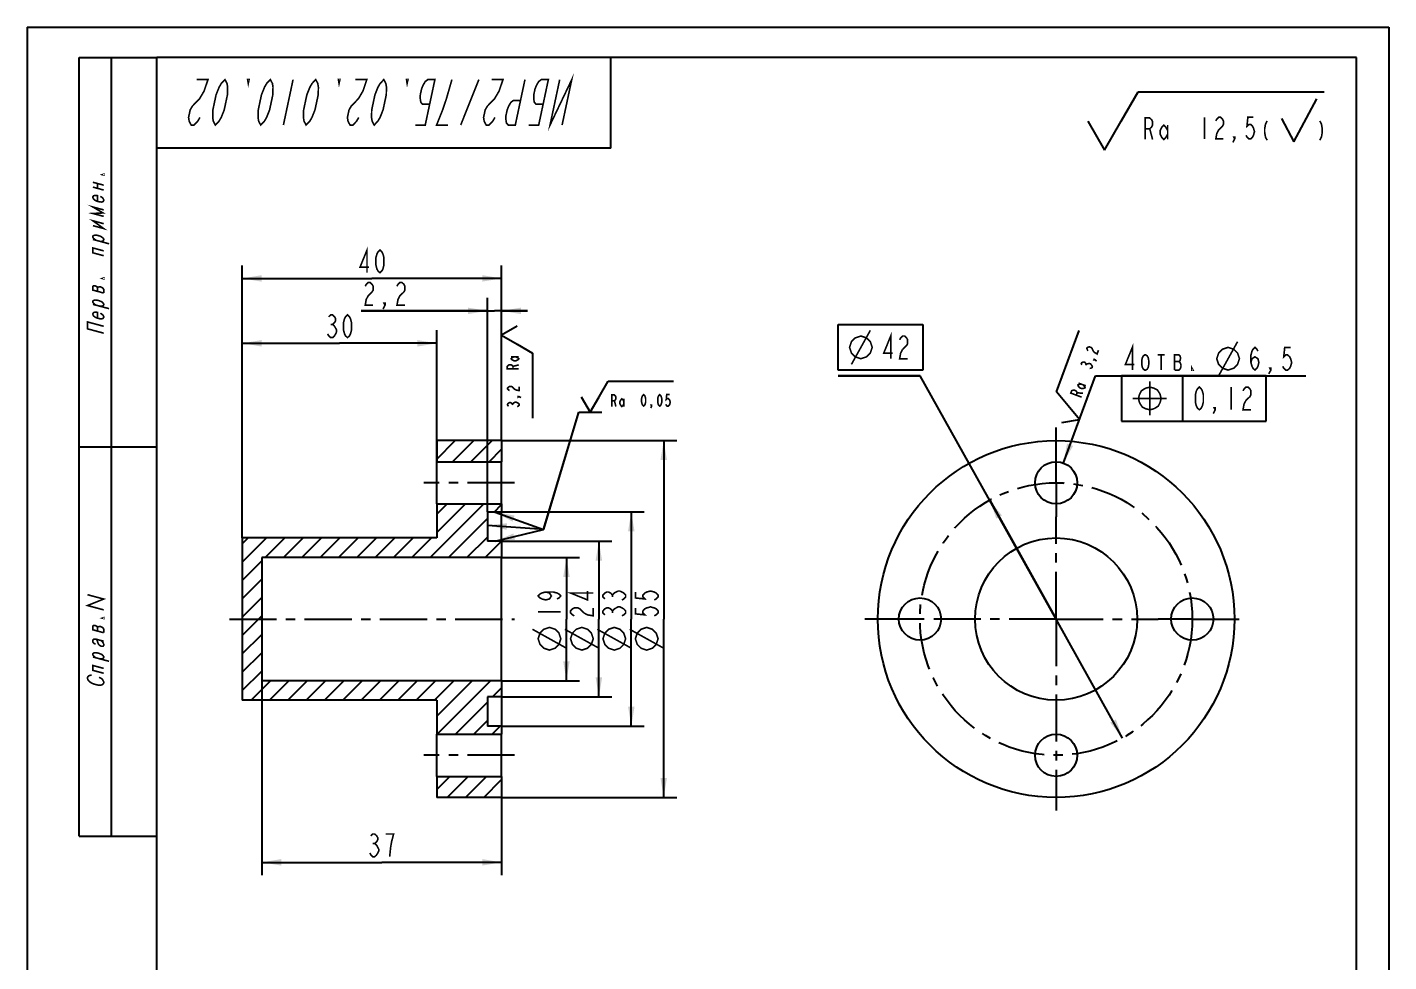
# Model space of a CAD drawing. Header units: millimetres. Extents: x 0 to 210, y 0 to 297.
# Drawn here: x 0 to 210, y 153 to 297 of the extents above; entities that cross this region are included whole.
import ezdxf

# ---------------------------------------------------------------- set-up
doc = ezdxf.new("R2010")
doc.units = ezdxf.units.MM
doc.header["$LTSCALE"] = 19.36
doc.linetypes.add('CENTER', pattern=[0.6, 0.375, -0.075, 0.075, -0.075])
doc.layers.get('0').update_dxf_attribs({"linetype": 'CONTINUOUS'})
for name, color, linetype in [('ALL_AXIS', 7, 'CONTINUOUS'), ('ALL_DIMENSIONS', 7, 'CONTINUOUS'), ('ALL_SURF_FIN', 7, 'CONTINUOUS')]:
    doc.layers.add(name, color=color, linetype=linetype)
doc.styles.get("Standard").update_dxf_attribs({"font": 'txt', "width": 0.7})
doc.dimstyles.new('DIMSTYLE_1', dxfattribs={"dimtxt": 3.5, "dimasz": 3, "dimexe": 0.18, "dimexo": 0.0625, "dimgap": 0.09, "dimtad": 1, "dimdsep": 46, "dimtxsty": 'STANDARD', "dimblk": '_FILLED', "dimblk1": '_FILLED', "dimblk2": '_FILLED', "dimcen": 0.09, "dimadec": 0, "dimazin": 0, "dimtp": 0.3, "dimtm": 0.3, "dimtfac": 1, "dimtofl": 0, "dimtmove": 0, "dimatfit": 3, "dimldrblk": '_FILLED', "dimfxl": 1, "dimtolj": 1, "dimarcsym": 0})
doc.dimstyles.new('DIMSTYLE_2', dxfattribs={"dimtxt": 3.5, "dimasz": 3, "dimexe": 0.18, "dimexo": 0.0625, "dimgap": 0.09, "dimtad": 1, "dimdsep": 46, "dimtxsty": 'STANDARD', "dimblk": '_FILLED', "dimblk1": '_FILLED', "dimblk2": '_FILLED', "dimcen": 0.09, "dimadec": 0, "dimazin": 0, "dimtp": 0.1, "dimtm": 0.1, "dimtfac": 1, "dimtofl": 0, "dimtmove": 0, "dimatfit": 3, "dimldrblk": '_FILLED', "dimfxl": 1, "dimtolj": 1, "dimarcsym": 0})
doc.dimstyles.new('DIMSTYLE_3', dxfattribs={"dimtxt": 3.5, "dimasz": 3, "dimexe": 0.18, "dimexo": 0.0625, "dimgap": 0.09, "dimtad": 1, "dimtih": 1, "dimtoh": 1, "dimdsep": 46, "dimtxsty": 'STANDARD', "dimblk": '_FILLED', "dimblk1": '_FILLED', "dimblk2": '_FILLED', "dimcen": 0.09, "dimadec": 0, "dimazin": 0, "dimtp": 0.2, "dimtm": 0.2, "dimtfac": 1, "dimtofl": 0, "dimtmove": 0, "dimatfit": 3, "dimldrblk": '_FILLED', "dimfxl": 1, "dimtolj": 1, "dimarcsym": 0})
doc.dimstyles.new('DIMSTYLE_4', dxfattribs={"dimtxt": 3.5, "dimasz": 3, "dimexe": 0.18, "dimexo": 0.0625, "dimgap": 0.09, "dimtad": 1, "dimtih": 1, "dimtoh": 1, "dimdsep": 46, "dimtxsty": 'STANDARD', "dimblk": '_FILLED', "dimblk1": '_FILLED', "dimblk2": '_FILLED', "dimcen": 0.09, "dimadec": 0, "dimazin": 0, "dimtp": 0.3, "dimtm": 0.3, "dimtfac": 1, "dimtofl": 0, "dimtmove": 0, "dimatfit": 3, "dimldrblk": '_FILLED', "dimfxl": 1, "dimtolj": 1, "dimarcsym": 0})
doc.dimstyles.new('DIMSTYLE_5', dxfattribs={"dimtxt": 3.5, "dimasz": 3, "dimexe": 0.18, "dimexo": 0.0625, "dimgap": 0.09, "dimtad": 1, "dimdsep": 46, "dimtxsty": 'STANDARD', "dimblk": '_FILLED', "dimblk1": '_FILLED', "dimblk2": '_FILLED', "dimcen": 0.09, "dimadec": 0, "dimazin": 0, "dimtp": 0.2, "dimtm": 0.2, "dimtfac": 1, "dimtofl": 0, "dimtmove": 0, "dimatfit": 3, "dimldrblk": '_FILLED', "dimfxl": 1, "dimtolj": 1, "dimarcsym": 0})
doc.dimstyles.new('DIMSTYLE_6', dxfattribs={"dimtxt": 3.5, "dimasz": 3, "dimexe": 0.18, "dimexo": 0.0625, "dimgap": 0.09, "dimtad": 1, "dimdec": 5, "dimdsep": 46, "dimtxsty": 'STANDARD', "dimblk": '_FILLED', "dimblk1": '_FILLED', "dimblk2": '_FILLED', "dimcen": 0.09, "dimadec": 0, "dimazin": 0, "dimtp": 0.3, "dimtm": 0.3, "dimtfac": 1, "dimtdec": 5, "dimtofl": 0, "dimtmove": 0, "dimatfit": 3, "dimldrblk": '_FILLED', "dimfxl": 1, "dimtolj": 1, "dimarcsym": 0})
doc.dimstyles.new('DIMSTYLE_7', dxfattribs={"dimtxt": 3.5, "dimasz": 3, "dimexe": 0.18, "dimexo": 0.0625, "dimgap": 0.09, "dimtad": 1, "dimdec": 5, "dimdsep": 46, "dimtxsty": 'STANDARD', "dimblk": '_FILLED', "dimblk1": '_FILLED', "dimblk2": '_FILLED', "dimcen": 0.09, "dimadec": 0, "dimazin": 0, "dimtp": 0.2, "dimtm": 0.2, "dimtfac": 1, "dimtdec": 5, "dimtofl": 0, "dimtmove": 0, "dimatfit": 3, "dimldrblk": '_FILLED', "dimfxl": 1, "dimtolj": 1, "dimarcsym": 0})
doc.dimstyles.get("Standard").update_dxf_attribs({"dimtxt": 3.5, "dimasz": 3, "dimexe": 0.18, "dimexo": 0.0625, "dimgap": 0.09, "dimtad": 1, "dimdec": 5, "dimdsep": 46, "dimtxsty": 'STANDARD', "dimblk": '_FILLED', "dimblk1": '_FILLED', "dimblk2": '_FILLED', "dimcen": 0.09, "dimadec": 0, "dimazin": 0, "dimtol": 1, "dimtp": 1e-05, "dimtm": 1e-05, "dimtfac": 1, "dimtdec": 5, "dimtofl": 0, "dimtmove": 0, "dimatfit": 3, "dimldrblk": '_FILLED', "dimfxl": 1, "dimtolj": 1, "dimarcsym": 0})

# ---------------------------------------------------------------- blocks, each defined once
blk = doc.blocks.new('_FILLED')
at = {"color": 0, "linetype": 'BYBLOCK'}
blk.add_solid([(0, 0), (-1, 0.167), (-1, -0.167)], dxfattribs=at)
blk = doc.blocks.new('*D0')
at = {"layer": 'ALL_DIMENSIONS', "color": 2, "linetype": 'CONTINUOUS'}
for p, q in [((73.17, 233.29), (100.17, 233.29)), ((98.17, 233.29), (98.17, 205.79)), ((98.17, 178.29), (98.17, 205.79)), ((73.17, 178.29), (100.17, 178.29))]:
    blk.add_line(p, q, dxfattribs=at)
at = {"layer": 'ALL_DIMENSIONS', "color": 2, "linetype": 'CONTINUOUS', "xscale": 3, "yscale": 3, "zscale": 3}
for p, rotation in [((98.17, 233.29), 90), ((98.17, 178.29), 270)]:
    blk.add_blockref('_FILLED', p, dxfattribs=dict(at, rotation=rotation))
blk = doc.blocks.new('*D1')
at = {"layer": 'ALL_DIMENSIONS', "color": 2, "linetype": 'CONTINUOUS'}
for p, q in [((70.97, 222.29), (70.97, 255.29)), ((73.17, 233.29), (73.17, 255.29)), ((70.97, 253.29), (51.52, 253.29)), ((51.52, 253.29), (72.07, 253.29)), ((77.17, 253.29), (72.07, 253.29)), ((73.17, 253.29), (77.17, 253.29))]:
    blk.add_line(p, q, dxfattribs=at)
at = {"layer": 'ALL_DIMENSIONS', "color": 2, "linetype": 'CONTINUOUS', "xscale": 3, "yscale": 3, "zscale": 3}
blk.add_blockref('_FILLED', (70.97, 253.29), dxfattribs=at)
at = {"layer": 'ALL_DIMENSIONS', "color": 2, "linetype": 'CONTINUOUS', "xscale": 3, "yscale": 3, "zscale": 3, "rotation": 180}
blk.add_blockref('_FILLED', (73.17, 253.29), dxfattribs=at)
blk = doc.blocks.new('*D2')
at = {"layer": 'ALL_DIMENSIONS', "color": 2, "linetype": 'CONTINUOUS'}
for p, q in [((33.17, 218.29), (33.17, 260.29)), ((73.17, 233.29), (73.17, 260.29)), ((33.17, 258.29), (53.17, 258.29)), ((73.17, 258.29), (53.17, 258.29))]:
    blk.add_line(p, q, dxfattribs=at)
at = {"layer": 'ALL_DIMENSIONS', "color": 2, "linetype": 'CONTINUOUS', "xscale": 3, "yscale": 3, "zscale": 3, "rotation": 180}
blk.add_blockref('_FILLED', (33.17, 258.29), dxfattribs=at)
at = {"layer": 'ALL_DIMENSIONS', "color": 2, "linetype": 'CONTINUOUS', "xscale": 3, "yscale": 3, "zscale": 3}
blk.add_blockref('_FILLED', (73.17, 258.29), dxfattribs=at)
blk = doc.blocks.new('SF1_BL0', base_point=(75.57, 243.83))
at = {"layer": 'ALL_SURF_FIN', "color": 2, "linetype": 'CONTINUOUS'}
for p, q in [((75.56, 250.92), (73.17, 249.55)), ((73.17, 249.55), (75.56, 248.17)), ((75.56, 248.17), (77.96, 246.78)), ((77.96, 246.78), (77.96, 236.73))]:
    blk.add_line(p, q, dxfattribs=at)
at = {"layer": 'ALL_SURF_FIN', "color": 2, "linetype": 'CONTINUOUS', "const_width": 0.25}
for points in [[(75.37, 246.21), (75.67, 246.06), (75.82, 245.9), (75.67, 245.75), (75.37, 245.59), (75.08, 245.59), (74.78, 245.75), (74.64, 245.9), (74.78, 246.06), (75.08, 246.21)], [(74.64, 246.21), (75.82, 246.21)], [(75.82, 244.35), (74.05, 244.35), (74.05, 244.74), (74.19, 244.9), (74.34, 244.97), (74.64, 244.97), (74.78, 244.9), (74.93, 244.74), (74.93, 244.35)], [(74.93, 244.74), (75.82, 244.97)], [(74.4, 241.01), (74.25, 241.08), (74.1, 241.24), (74.1, 241.39), (74.25, 241.55), (74.4, 241.63), (74.69, 241.63), (74.84, 241.55), (74.99, 241.39), (75.13, 241.24), (75.43, 241.08), (75.87, 241.01), (75.87, 241.63)], [(75.87, 240.08), (75.72, 240), (75.72, 240.08), (75.87, 240.08), (76.17, 239.92)], [(74.25, 238.6), (74.1, 238.76), (74.1, 238.91), (74.25, 239.07), (74.4, 239.15), (74.54, 239.15), (74.69, 239.07), (74.84, 238.91), (74.99, 239.07), (75.13, 239.15), (75.28, 239.22), (75.43, 239.22), (75.58, 239.15), (75.72, 239.07), (75.87, 238.91), (75.87, 238.76), (75.72, 238.6), (75.58, 238.53)], [(74.84, 238.76), (74.84, 238.91)]]:
    blk.add_lwpolyline(points, dxfattribs=at)
blk = doc.blocks.new('*D3')
at = {"layer": 'ALL_DIMENSIONS', "color": 2, "linetype": 'CONTINUOUS'}
for p, q in [((159.81, 229.84), (164.77, 243.29)), ((164.77, 243.29), (167.02, 243.29)), ((167.02, 243.29), (197.23, 243.29))]:
    blk.add_line(p, q, dxfattribs=at)
at = {"layer": 'ALL_DIMENSIONS', "color": 2, "linetype": 'CONTINUOUS', "xscale": 3, "yscale": 3, "zscale": 3, "rotation": 249.7839309373}
blk.add_blockref('_FILLED', (159.81, 229.84), dxfattribs=at)
blk = doc.blocks.new('SYM_5_BL1', base_point=(162, 243.17))
at = {"layer": 'ALL_SURF_FIN', "color": 2, "linetype": 'CONTINUOUS'}
for p, q in [((158.76, 240.82), (162.23, 250.25)), ((160.53, 238.67), (158.76, 240.82)), ((162.29, 236.56), (160.53, 238.67)), ((159.58, 236.09), (162.29, 236.56))]:
    blk.add_line(p, q, dxfattribs=at)
at = {"layer": 'ALL_SURF_FIN', "color": 2, "linetype": 'CONTINUOUS', "const_width": 0.25}
for points in [[(163.63, 247.15), (163.52, 247.28), (163.44, 247.47), (163.49, 247.62), (163.68, 247.71), (163.85, 247.74), (164.12, 247.63), (164.24, 247.51), (164.32, 247.31), (164.4, 247.12), (164.63, 246.87), (165.02, 246.64), (165.23, 247.23)], [(164.7, 245.77), (164.53, 245.75), (164.56, 245.82), (164.7, 245.77), (164.92, 245.52)], [(162.66, 244.95), (162.58, 245.15), (162.63, 245.29), (162.82, 245.39), (162.99, 245.41), (163.13, 245.36), (163.24, 245.23), (163.32, 245.04), (163.52, 245.13), (163.68, 245.15), (163.85, 245.18), (163.99, 245.12), (164.1, 245), (164.21, 244.88), (164.29, 244.68), (164.24, 244.54), (164.05, 244.44), (163.88, 244.42)], [(163.27, 244.89), (163.32, 245.04)], [(162.85, 241.89), (163.08, 241.64), (163.16, 241.45), (162.97, 241.35), (162.64, 241.31), (162.36, 241.41), (162.14, 241.66), (162.05, 241.86), (162.25, 241.95), (162.58, 241.99)], [(162.16, 242.15), (163.27, 241.74)], [(162.63, 239.99), (160.96, 240.61), (161.1, 240.97), (161.29, 241.06), (161.46, 241.09), (161.73, 240.98), (161.84, 240.86), (161.93, 240.66), (161.8, 240.3)], [(161.93, 240.66), (162.84, 240.58)]]:
    blk.add_lwpolyline(points, dxfattribs=at)
blk = doc.blocks.new('*D4')
at = {"layer": 'ALL_DIMENSIONS', "color": 2, "linetype": 'CONTINUOUS'}
for p, q in [((137.74, 243.29), (125.08, 243.29)), ((125.08, 243.29), (137.74, 243.29)), ((158.69, 205.79), (137.74, 243.29)), ((148.45, 224.12), (158.69, 205.79)), ((168.94, 187.45), (158.69, 205.79))]:
    blk.add_line(p, q, dxfattribs=at)
at = {"layer": 'ALL_DIMENSIONS', "color": 2, "linetype": 'CONTINUOUS', "xscale": 3, "yscale": 3, "zscale": 3}
for p, rotation in [((148.45, 224.12), 119.1956468147), ((168.94, 187.45), 299.1956468147)]:
    blk.add_blockref('_FILLED', p, dxfattribs=dict(at, rotation=rotation))
blk = doc.blocks.new('*D5')
at = {"layer": 'ALL_DIMENSIONS', "color": 2, "linetype": 'CONTINUOUS'}
for p, q in [((73.17, 215.29), (85.17, 215.29)), ((83.17, 215.29), (83.17, 205.79)), ((83.17, 196.29), (83.17, 205.79)), ((73.17, 196.29), (85.17, 196.29))]:
    blk.add_line(p, q, dxfattribs=at)
at = {"layer": 'ALL_DIMENSIONS', "color": 2, "linetype": 'CONTINUOUS', "xscale": 3, "yscale": 3, "zscale": 3}
for p, rotation in [((83.17, 215.29), 90), ((83.17, 196.29), 270)]:
    blk.add_blockref('_FILLED', p, dxfattribs=dict(at, rotation=rotation))
blk = doc.blocks.new('*D6')
at = {"layer": 'ALL_DIMENSIONS', "color": 2, "linetype": 'CONTINUOUS'}
for p, q in [((73.17, 217.79), (90.17, 217.79)), ((88.17, 217.79), (88.17, 205.79)), ((88.17, 193.79), (88.17, 205.79)), ((73.17, 193.79), (90.17, 193.79))]:
    blk.add_line(p, q, dxfattribs=at)
at = {"layer": 'ALL_DIMENSIONS', "color": 2, "linetype": 'CONTINUOUS', "xscale": 3, "yscale": 3, "zscale": 3}
for p, rotation in [((88.17, 217.79), 90), ((88.17, 193.79), 270)]:
    blk.add_blockref('_FILLED', p, dxfattribs=dict(at, rotation=rotation))
blk = doc.blocks.new('*D7')
at = {"layer": 'ALL_DIMENSIONS', "color": 2, "linetype": 'CONTINUOUS'}
for p, q in [((73.17, 222.29), (95.17, 222.29)), ((93.17, 222.29), (93.17, 205.79)), ((93.17, 189.29), (93.17, 205.79)), ((73.17, 189.29), (95.17, 189.29))]:
    blk.add_line(p, q, dxfattribs=at)
at = {"layer": 'ALL_DIMENSIONS', "color": 2, "linetype": 'CONTINUOUS', "xscale": 3, "yscale": 3, "zscale": 3}
for p, rotation in [((93.17, 222.29), 90), ((93.17, 189.29), 270)]:
    blk.add_blockref('_FILLED', p, dxfattribs=dict(at, rotation=rotation))
blk = doc.blocks.new('*D8')
at = {"layer": 'ALL_DIMENSIONS', "color": 2, "linetype": 'CONTINUOUS'}
for p, q in [((36.17, 196.29), (36.17, 166.29)), ((73.17, 178.29), (73.17, 166.29)), ((36.17, 168.29), (54.67, 168.29)), ((73.17, 168.29), (54.67, 168.29))]:
    blk.add_line(p, q, dxfattribs=at)
at = {"layer": 'ALL_DIMENSIONS', "color": 2, "linetype": 'CONTINUOUS', "xscale": 3, "yscale": 3, "zscale": 3, "rotation": 180}
blk.add_blockref('_FILLED', (36.17, 168.29), dxfattribs=at)
at = {"layer": 'ALL_DIMENSIONS', "color": 2, "linetype": 'CONTINUOUS', "xscale": 3, "yscale": 3, "zscale": 3}
blk.add_blockref('_FILLED', (73.17, 168.29), dxfattribs=at)
blk = doc.blocks.new('*D9')
at = {"layer": 'ALL_DIMENSIONS', "color": 2, "linetype": 'CONTINUOUS'}
for p, q in [((33.17, 218.29), (33.17, 250.29)), ((63.17, 223.54), (63.17, 250.29)), ((33.17, 248.29), (48.17, 248.29)), ((63.17, 248.29), (48.17, 248.29))]:
    blk.add_line(p, q, dxfattribs=at)
at = {"layer": 'ALL_DIMENSIONS', "color": 2, "linetype": 'CONTINUOUS', "xscale": 3, "yscale": 3, "zscale": 3, "rotation": 180}
blk.add_blockref('_FILLED', (33.17, 248.29), dxfattribs=at)
at = {"layer": 'ALL_DIMENSIONS', "color": 2, "linetype": 'CONTINUOUS', "xscale": 3, "yscale": 3, "zscale": 3}
blk.add_blockref('_FILLED', (63.17, 248.29), dxfattribs=at)
blk = doc.blocks.new('SYM_8_BL2', base_point=(181.8, 282.55))
at = {"layer": 'ALL_SURF_FIN', "color": 2, "linetype": 'CONTINUOUS'}
for p, q in [((168.73, 282.53), (171.35, 287.03)), ((171.35, 287.03), (200.02, 287.03)), ((171.35, 287.03), (190.19, 287.03)), ((195.35, 279.36), (198.93, 285.97)), ((163.57, 282.53), (166.15, 278.06)), ((166.15, 278.06), (168.73, 282.53)), ((193.48, 282.95), (195.35, 279.36))]:
    blk.add_line(p, q, dxfattribs=at)
at = {"layer": 'ALL_SURF_FIN', "color": 2, "linetype": 'CONTINUOUS', "const_width": 0.25}
for points in [[(172.41, 279.7), (172.41, 283.02), (173.14, 283.02), (173.43, 282.74), (173.57, 282.47), (173.57, 281.91), (173.43, 281.64), (173.14, 281.36), (172.41, 281.36)], [(173.14, 281.36), (173.57, 279.7)], [(175.9, 280.53), (175.6, 279.97), (175.31, 279.7), (175.02, 279.97), (174.73, 280.53), (174.73, 281.08), (175.02, 281.64), (175.31, 281.91), (175.6, 281.64), (175.9, 281.08)], [(175.9, 281.91), (175.9, 279.7)], [(181.59, 283.12), (181.59, 279.8)], [(183.33, 282.57), (183.48, 282.84), (183.77, 283.12), (184.06, 283.12), (184.35, 282.84), (184.5, 282.57), (184.5, 282.01), (184.35, 281.74), (184.06, 281.46), (183.77, 281.18), (183.48, 280.63), (183.33, 279.8), (184.5, 279.8)], [(189.14, 283.12), (188.27, 283.12), (188.13, 281.74), (188.42, 282.01), (188.71, 282.01), (189, 281.74), (189.14, 281.46), (189.29, 280.91), (189.14, 280.35), (189, 280.08), (188.71, 279.8), (188.42, 279.8), (188.13, 280.08), (187.98, 280.35)], [(191.25, 282.57), (190.99, 282.07), (190.86, 281.32), (190.86, 280.82), (190.99, 280.07), (191.25, 279.58)], [(199.36, 282.57), (199.62, 282.07), (199.75, 281.32), (199.75, 280.82), (199.62, 280.07), (199.36, 279.58)], [(186.24, 279.8), (186.09, 280.08), (186.24, 280.08), (186.24, 279.8), (185.95, 279.25)]]:
    blk.add_lwpolyline(points, dxfattribs=at)
blk = doc.blocks.new('SF0_BL3', base_point=(92.36, 240.08))
at = {"layer": 'ALL_SURF_FIN', "color": 2, "linetype": 'CONTINUOUS'}
for p, q in [((88.21, 240.06), (89.61, 242.47)), ((89.61, 242.47), (99.66, 242.47)), ((85.46, 240.06), (86.84, 237.68)), ((86.84, 237.68), (88.21, 240.06)), ((85.07, 237.68), (88.61, 237.68))]:
    blk.add_line(p, q, dxfattribs=at)
at = {"layer": 'ALL_SURF_FIN', "color": 2, "linetype": 'CONTINUOUS', "const_width": 0.25}
for points in [[(90.17, 238.55), (90.17, 240.33), (90.56, 240.33), (90.72, 240.18), (90.79, 240.03), (90.79, 239.74), (90.72, 239.59), (90.56, 239.44), (90.17, 239.44)], [(90.56, 239.44), (90.79, 238.55)], [(92.03, 239), (91.88, 238.7), (91.72, 238.55), (91.57, 238.7), (91.41, 239), (91.41, 239.29), (91.57, 239.59), (91.72, 239.74), (91.88, 239.59), (92.03, 239.29)], [(92.03, 239.74), (92.03, 238.55)], [(95.07, 238.61), (94.92, 238.76), (94.84, 238.9), (94.76, 239.2), (94.76, 239.79), (94.84, 240.08), (94.92, 240.23), (95.07, 240.38), (95.23, 240.23), (95.3, 240.08), (95.38, 239.79), (95.38, 239.2), (95.3, 238.9), (95.23, 238.76), (95.07, 238.61)], [(97.55, 238.61), (97.4, 238.76), (97.32, 238.9), (97.24, 239.2), (97.24, 239.79), (97.32, 240.08), (97.4, 240.23), (97.55, 240.38), (97.71, 240.23), (97.78, 240.08), (97.86, 239.79), (97.86, 239.2), (97.78, 238.9), (97.71, 238.76), (97.55, 238.61)], [(99.1, 240.38), (98.63, 240.38), (98.56, 239.64), (98.71, 239.79), (98.87, 239.79), (99.02, 239.64), (99.1, 239.49), (99.18, 239.2), (99.1, 238.9), (99.02, 238.76), (98.87, 238.61), (98.71, 238.61), (98.56, 238.76), (98.48, 238.9)], [(96.31, 238.61), (96.23, 238.76), (96.31, 238.76), (96.31, 238.61), (96.16, 238.31)]]:
    blk.add_lwpolyline(points, dxfattribs=at)

msp = doc.modelspace()

# ---------------------------------------------------------------- linework, layer by layer
at = {"color": 7, "linetype": 'CONTINUOUS'}
for p, q in [((0, 297), (0, 0)), ((0, 297), (210, 297)), ((210, 297), (210, 0)), ((8, 172.349899), (8, 292.349899)), ((8, 292.349899), (20, 292.349899)), ((13, 172.349899), (13, 292.349899)), ((90, 292.349899), (20, 292.349899)), ((20, 278.349899), (20, 292.349899)), ((20, 172.349899), (20, 292.349899)), ((20, 5), (20, 292.349899)), ((205, 292.349899), (20, 292.349899)), ((90, 278.349899), (90, 292.349899)), ((205, 5), (205, 292.349899)), ((90, 278.349899), (20, 278.349899)), ((63.174069, 233.286782), (63.174069, 230.036782)), ((73.174069, 233.286782), (63.174069, 233.286782)), ((73.174069, 233.286782), (73.174069, 230.036782)), ((8, 232.349899), (20, 232.349899)), ((63.174069, 230.036782), (73.174069, 230.036782)), ((63.174069, 223.536782), (63.174069, 218.286782)), ((63.174069, 223.536782), (73.174069, 223.536782)), ((73.174069, 223.536782), (73.174069, 222.286782)), ((70.974069, 222.286782), (70.974069, 217.786782)), ((73.174069, 222.286782), (70.974069, 222.286782)), ((33.174069, 218.286782), (33.174069, 193.286782)), ((63.174069, 218.286782), (33.174069, 218.286782)), ((73.174069, 217.786782), (70.974069, 217.786782)), ((73.174069, 217.786782), (73.174069, 215.286782)), ((36.174069, 215.286782), (36.174069, 196.286782)), ((73.174069, 215.286782), (36.174069, 215.286782)), ((73.174069, 196.286782), (36.174069, 196.286782)), ((73.174069, 196.286782), (73.174069, 193.786782)), ((63.174069, 193.286782), (33.174069, 193.286782)), ((63.174069, 193.286782), (63.174069, 188.036782)), ((73.174069, 193.786782), (70.974069, 193.786782)), ((70.974069, 193.786782), (70.974069, 189.286782)), ((73.174069, 189.286782), (70.974069, 189.286782)), ((73.174069, 189.286782), (73.174069, 188.036782)), ((63.174069, 188.036782), (73.174069, 188.036782)), ((63.174069, 181.536782), (73.174069, 181.536782)), ((63.174069, 181.536782), (63.174069, 178.286782)), ((73.174069, 181.536782), (73.174069, 178.286782)), ((73.174069, 178.286782), (63.174069, 178.286782)), ((8, 172.349899), (20, 172.349899))]:
    msp.add_line(p, q, dxfattribs=at)
at = {"color": 2, "linetype": 'CONTINUOUS'}
for p, q in [((63.174069, 233.260606), (63.200245, 233.286782)), ((63.174069, 230.432179), (66.028672, 233.286782)), ((65.607099, 230.036782), (68.857099, 233.286782)), ((68.435526, 230.036782), (71.685526, 233.286782)), ((71.263954, 230.036782), (73.174069, 231.946898)), ((62.170808, 215.286782), (70.420808, 223.536782)), ((63.174069, 221.946898), (64.763954, 223.536782)), ((63.174069, 219.118471), (67.592381, 223.536782)), ((71.999235, 222.286782), (73.174069, 223.461616)), ((64.999235, 215.286782), (70.974069, 221.261616)), ((67.827662, 215.286782), (70.974069, 218.433189)), ((33.174069, 217.402742), (34.058109, 218.286782)), ((33.174069, 214.574315), (36.886537, 218.286782)), ((36.714964, 215.286782), (39.714964, 218.286782)), ((39.543391, 215.286782), (42.543391, 218.286782)), ((42.371818, 215.286782), (45.371818, 218.286782)), ((45.200245, 215.286782), (48.200245, 218.286782)), ((48.028672, 215.286782), (51.028672, 218.286782)), ((50.857099, 215.286782), (53.857099, 218.286782)), ((53.685526, 215.286782), (56.685526, 218.286782)), ((56.513954, 215.286782), (59.513954, 218.286782)), ((59.342381, 215.286782), (62.342381, 218.286782)), ((70.656089, 215.286782), (73.156089, 217.786782)), ((33.174069, 211.745888), (36.174069, 214.745888)), ((33.174069, 208.917461), (36.174069, 211.917461)), ((33.174069, 206.089033), (36.174069, 209.089033)), ((33.174069, 203.260606), (36.174069, 206.260606)), ((33.174069, 200.432179), (36.174069, 203.432179)), ((33.174069, 197.603752), (36.174069, 200.603752)), ((33.174069, 194.775325), (36.174069, 197.775325)), ((34.513954, 193.286782), (37.513954, 196.286782)), ((37.342381, 193.286782), (40.342381, 196.286782)), ((40.170808, 193.286782), (43.170808, 196.286782)), ((42.999235, 193.286782), (45.999235, 196.286782)), ((45.827662, 193.286782), (48.827662, 196.286782)), ((48.656089, 193.286782), (51.656089, 196.286782)), ((51.484516, 193.286782), (54.484516, 196.286782)), ((54.312943, 193.286782), (57.312943, 196.286782)), ((57.141371, 193.286782), (60.141371, 196.286782)), ((59.969798, 193.286782), (62.969798, 196.286782)), ((62.798225, 193.286782), (65.798225, 196.286782)), ((63.174069, 190.834199), (68.626652, 196.286782)), ((63.205079, 188.036782), (71.455079, 196.286782)), ((71.783506, 193.786782), (73.174069, 195.177345)), ((66.033506, 188.036782), (70.974069, 192.977345)), ((68.861933, 188.036782), (70.974069, 190.148918)), ((71.69036, 188.036782), (72.94036, 189.286782)), ((63.174069, 179.520491), (65.19036, 181.536782)), ((64.768788, 178.286782), (68.018788, 181.536782)), ((67.597215, 178.286782), (70.847215, 181.536782)), ((70.425642, 178.286782), (73.174069, 181.03521))]:
    msp.add_line(p, q, dxfattribs=at)
at = {"color": 2, "linetype": 'CONTINUOUS', "const_width": 0.25}
for points in [[(82.496481, 281.928088), (83.984371, 288.928084), (80.637105, 281.928088), (82.124995, 288.928084)], [(26.635087, 283.094754), (26.292347, 282.511432), (25.730853, 281.928088), (25.293355, 281.928088), (24.979845, 282.511432), (24.885088, 283.094754), (25.133071, 284.26142), (25.475812, 284.844764), (26.037306, 285.428086), (26.598789, 286.01143), (27.28428, 287.178096), (27.875004, 288.928084), (26.125005, 288.928084)], [(30.499997, 288.928084), (30.813508, 288.344762), (30.908265, 287.761418), (30.879035, 286.594752), (30.383068, 284.26142), (29.916342, 283.094754), (29.573591, 282.511432), (29.012107, 281.928088), (28.698597, 282.511432), (28.60384, 283.094754), (28.633069, 284.26142), (29.129036, 286.594752), (29.595763, 287.761418), (29.938514, 288.344762), (30.499997, 288.928084)], [(33.999995, 288.928084), (34.218749, 288.928084), (34.094763, 288.344762), (33.999995, 288.928084)], [(37.500004, 288.928084), (37.813504, 288.344762), (37.908271, 287.761418), (37.879031, 286.594752), (37.383064, 284.26142), (36.916338, 283.094754), (36.573598, 282.511432), (36.012104, 281.928088), (35.698593, 282.511432), (35.603836, 283.094754), (35.633065, 284.26142), (36.129032, 286.594752), (36.59577, 287.761418), (36.93851, 288.344762), (37.500004, 288.928084)], [(39.512102, 281.928088), (41.000002, 288.928084)], [(44.5, 288.928084), (44.813511, 288.344762), (44.908268, 287.761418), (44.879038, 286.594752), (44.383071, 284.26142), (43.916334, 283.094754), (43.573594, 282.511432), (43.0121, 281.928088), (42.6986, 282.511432), (42.603832, 283.094754), (42.633072, 284.26142), (43.129039, 286.594752), (43.595766, 287.761418), (43.938506, 288.344762), (44.5, 288.928084)], [(47.999998, 288.928084), (48.218752, 288.928084), (48.094755, 288.344762), (47.999998, 288.928084)], [(51.135084, 283.094754), (50.792344, 282.511432), (50.23085, 281.928088), (49.793353, 281.928088), (49.479842, 282.511432), (49.385085, 283.094754), (49.633068, 284.26142), (49.975809, 284.844764), (50.537303, 285.428086), (51.098797, 286.01143), (51.784277, 287.178096), (52.375001, 288.928084), (50.625002, 288.928084)], [(55.000005, 288.928084), (55.313505, 288.344762), (55.408272, 287.761418), (55.379032, 286.594752), (54.883065, 284.26142), (54.416339, 283.094754), (54.073599, 282.511432), (53.512104, 281.928088), (53.198594, 282.511432), (53.103837, 283.094754), (53.133066, 284.26142), (53.629033, 286.594752), (54.095771, 287.761418), (54.438511, 288.344762), (55.000005, 288.928084)], [(58.500003, 288.928084), (58.718746, 288.928084), (58.59476, 288.344762), (58.500003, 288.928084)], [(62.069052, 285.136436), (60.975304, 285.136436), (60.709177, 285.428086), (60.61442, 286.01143), (60.62904, 286.594752), (60.81502, 287.469768), (61.048383, 288.05309), (61.391134, 288.636434), (61.781247, 288.928084), (62.874995, 288.928084), (61.387105, 281.928088), (59.85585, 281.928088)], [(65.499999, 288.928084), (64.661292, 286.01143), (64.070568, 284.26142), (63.603842, 283.094754), (63.137104, 281.928088), (64.887104, 281.928088)], [(69.656248, 288.928084), (66.855856, 281.928088)], [(72.135083, 283.094754), (71.792343, 282.511432), (71.230859, 281.928088), (70.793352, 281.928088), (70.479841, 282.511432), (70.385084, 283.094754), (70.633067, 284.26142), (70.975808, 284.844764), (71.537302, 285.428086), (72.098796, 286.01143), (72.784276, 287.178096), (73.375, 288.928084), (71.625001, 288.928084)], [(76.083675, 285.719758), (74.989927, 285.719758), (74.599803, 285.428086), (74.257063, 284.844764), (74.023699, 284.26142), (73.837709, 283.386426), (73.823089, 282.803082), (73.917846, 282.21976), (74.183983, 281.928088), (75.277731, 281.928088), (76.765621, 288.928084)], [(79.569053, 285.136436), (78.475305, 285.136436), (78.209178, 285.428086), (78.114421, 286.01143), (78.12903, 286.594752), (78.315021, 287.469768), (78.548384, 288.05309), (78.891124, 288.636434), (79.281248, 288.928084), (80.374996, 288.928084), (78.887106, 281.928088), (77.355851, 281.928088)], [(10.127428, 273.108988), (11.794094, 272.662393)], [(10.856597, 272.163611), (10.856597, 272.913609)], [(11.794094, 274.349904), (11.794094, 274.224908), (11.58576, 274.280725), (11.794094, 274.349904)], [(10.127428, 272.35899), (11.794094, 271.912395)], [(11.273259, 270.926949), (11.481593, 270.808635), (11.689927, 270.627801), (11.794094, 270.412398), (11.794094, 270.287402), (11.689927, 270.127816), (11.481593, 270.058637), (11.169098, 270.079863), (10.75243, 270.191518), (10.439929, 270.33774), (10.231595, 270.518574), (10.127428, 270.733977), (10.127428, 270.858973), (10.231595, 271.01858), (10.439929, 271.087738), (10.75243, 271.066512), (10.856597, 271.038604), (10.856597, 270.163609)], [(11.794094, 267.849893), (10.127428, 268.296488), (11.689927, 268.377807), (10.127428, 269.296479), (11.794094, 268.849904)], [(10.127428, 266.421482), (11.794094, 265.974908), (10.127428, 267.17148), (11.794094, 266.724906)], [(10.648263, 264.156922), (10.439929, 264.275258), (10.231595, 264.45607), (10.127428, 264.608975), (10.127428, 264.79649), (10.231595, 264.893578), (10.439929, 264.962758), (10.75243, 264.94151), (11.169098, 264.829877), (11.481593, 264.683633), (11.689927, 264.50282), (11.794094, 264.349895), (11.794094, 264.224898), (11.689927, 264.065313), (11.481593, 263.996133), (11.273259, 263.989451)], [(10.127428, 264.296484), (12.62743, 263.626602)], [(11.794094, 261.78741), (10.127428, 262.233984), (10.127428, 262.983982), (11.794094, 262.537408)], [(11.794094, 258.34991), (11.794094, 258.224893), (11.58576, 258.28073), (11.794094, 258.34991)], [(11.794094, 256.037396), (10.127428, 256.483971), (10.127428, 257.046475), (10.231595, 257.143562), (10.439929, 257.150244), (10.544096, 257.122336), (10.75243, 257.004021), (10.856597, 256.851096), (10.856597, 256.288592)], [(11.794094, 256.037396), (11.794094, 256.5999), (11.689927, 256.752805), (11.58576, 256.843232), (11.377426, 256.961547), (11.273259, 256.989455), (11.064931, 256.982773), (10.960764, 256.948184), (10.856597, 256.851096)], [(10.648263, 254.156934), (10.439929, 254.275248), (10.231595, 254.456061), (10.127428, 254.608986), (10.127428, 254.79648), (10.231595, 254.893568), (10.439929, 254.962748), (10.75243, 254.941521), (11.169098, 254.829867), (11.481593, 254.683623), (11.689927, 254.502811), (11.794094, 254.349906), (11.794094, 254.22491), (11.689927, 254.065303), (11.481593, 253.996123), (11.273259, 253.989463)], [(10.127428, 254.296475), (12.62743, 253.626613)], [(11.273259, 252.926953), (11.481593, 252.808639), (11.689927, 252.627805), (11.794094, 252.412402), (11.794094, 252.287406), (11.689927, 252.12782), (11.481593, 252.058641), (11.169098, 252.079867), (10.75243, 252.191521), (10.439929, 252.337744), (10.231595, 252.518578), (10.127428, 252.73398), (10.127428, 252.858977), (10.231595, 253.018563), (10.439929, 253.087742), (10.75243, 253.066516), (10.856597, 253.038607), (10.856597, 252.163592)], [(11.794094, 249.849896), (9.294097, 250.519779), (9.294097, 251.582268), (11.794094, 250.912406)], [(11.794094, 207.204057), (9.294097, 207.873939), (11.794094, 208.870729), (9.294097, 209.540611)], [(11.794094, 205.995732), (11.794094, 205.870736), (11.58576, 205.926553), (11.794094, 205.995732)], [(11.794094, 203.68324), (10.127428, 204.129814), (10.127428, 204.692318), (10.231595, 204.789406), (10.439929, 204.796088), (10.544096, 204.76818), (10.75243, 204.649844), (10.856597, 204.496939), (10.856597, 203.934436)], [(11.794094, 203.68324), (11.794094, 204.245723), (11.689927, 204.398648), (11.58576, 204.489055), (11.377426, 204.607369), (11.273259, 204.635299), (11.064931, 204.628617), (10.960764, 204.594027), (10.856597, 204.496939)], [(10.544096, 201.893162), (10.335762, 202.011498), (10.231595, 202.101904), (10.127428, 202.254809), (10.127428, 202.56732), (10.231595, 202.664408), (10.335762, 202.698998), (10.544096, 202.70568), (11.689927, 202.398646), (11.794094, 202.433236)], [(10.648263, 202.67775), (10.75243, 202.587344), (10.856597, 202.246945), (10.960764, 201.969023), (11.064931, 201.816119), (11.169098, 201.725691), (11.377426, 201.607377), (11.481593, 201.579469), (11.689927, 201.58615), (11.794094, 201.745736), (11.794094, 201.93323), (11.689927, 202.148654), (11.58576, 202.301559), (11.377426, 202.482371)], [(10.648263, 199.802754), (10.439929, 199.92109), (10.231595, 200.101902), (10.127428, 200.254807), (10.127428, 200.442322), (10.231595, 200.53941), (10.439929, 200.60859), (10.75243, 200.587342), (11.169098, 200.475709), (11.481593, 200.329465), (11.689927, 200.148652), (11.794094, 199.995727), (11.794094, 199.87073), (11.689927, 199.711145), (11.481593, 199.641965), (11.273259, 199.635283)], [(10.127428, 199.942316), (12.62743, 199.272434)], [(11.794094, 197.433242), (10.127428, 197.879816), (10.127428, 198.629814), (11.794094, 198.18324)], [(9.919094, 197.123137), (9.71076, 197.116455), (9.502431, 197.047275), (9.398264, 196.950187), (9.294097, 196.790602), (9.294097, 196.603107), (9.398264, 196.387705), (9.502431, 196.234779), (9.71076, 196.053967), (9.919094, 195.935631), (10.231595, 195.789408), (10.856597, 195.621938), (11.169098, 195.600711), (11.377426, 195.607371), (11.58576, 195.676551), (11.689927, 195.773639), (11.794094, 195.933225), (11.794094, 196.12074), (11.689927, 196.336143), (11.58576, 196.489047), (11.377426, 196.669881), (11.064931, 196.816104)]]:
    msp.add_lwpolyline(points, dxfattribs=at)
at = {"layer": 'ALL_AXIS', "color": 7, "linetype": 'CENTER'}
for p, q in [((158.69138, 232.036782), (158.69138, 235.286782)), ((158.69138, 226.786782), (158.69138, 232.036782)), ((75.174069, 226.786782), (61.174069, 226.786782)), ((158.69138, 226.786782), (158.69138, 221.536782)), ((158.69138, 205.786782), (158.69138, 221.536782)), ((31.174069, 205.786782), (75.174069, 205.786782)), ((132.44138, 205.786782), (129.19138, 205.786782)), ((137.69138, 205.786782), (132.44138, 205.786782)), ((158.69138, 205.786782), (137.69138, 205.786782)), ((158.69138, 205.786782), (158.69138, 176.286782)), ((158.69138, 205.786782), (174.44138, 205.786782)), ((179.69138, 205.786782), (174.44138, 205.786782)), ((179.69138, 205.786782), (188.19138, 205.786782)), ((75.174069, 184.786782), (61.174069, 184.786782))]:
    msp.add_line(p, q, dxfattribs=at)
at = {"layer": 'ALL_AXIS', "color": 7, "linetype": 'CONTINUOUS'}
for p, q in [((63.174069, 223.537041), (63.174069, 230.036524)), ((73.174069, 223.537041), (73.174069, 230.036524)), ((73.174069, 217.786782), (73.174069, 222.286782)), ((73.174069, 196.286949), (73.174069, 215.286616)), ((73.174069, 193.786782), (73.174069, 189.286782)), ((63.174069, 181.537041), (63.174069, 188.036524)), ((73.174069, 181.537041), (73.174069, 188.036524))]:
    msp.add_line(p, q, dxfattribs=at)
for centre, radius in [((158.69138, 205.786782), 27.5), ((158.69138, 226.786782), 3.25), ((158.69138, 205.786782), 12.5), ((137.69138, 205.786782), 3.25), ((179.69138, 205.786782), 3.25), ((158.69138, 184.786782), 3.25)]:
    msp.add_circle(centre, radius, dxfattribs=at)
at = {"layer": 'ALL_AXIS', "color": 7, "linetype": 'CENTER'}
msp.add_circle((158.69138, 205.786782), 21, dxfattribs=at)
at = {"layer": 'ALL_DIMENSIONS', "color": 2, "linetype": 'CONTINUOUS'}
for p, q in [((125.081234, 244.161782), (125.081234, 251.161782)), ((125.081234, 251.161782), (138.1479, 251.161782)), ((138.1479, 251.161782), (138.1479, 244.161782)), ((138.1479, 244.161782), (125.081234, 244.161782)), ((168.767452, 243.286782), (168.767452, 236.286782)), ((191.109119, 243.286782), (168.767452, 243.286782)), ((178.246619, 236.286782), (178.246619, 243.286782)), ((191.109119, 236.286782), (191.109119, 243.286782)), ((168.767452, 236.286782), (191.109119, 236.286782))]:
    msp.add_line(p, q, dxfattribs=at)
at = {"layer": 'ALL_DIMENSIONS', "color": 2, "linetype": 'CONTINUOUS', "const_width": 0.25}
for points in [[(52.408441, 259.161783), (52.408441, 262.661781), (51.336564, 260.036777), (52.71469, 260.036777)], [(54.399065, 259.161783), (54.092816, 259.453455), (53.939697, 259.745105), (53.786567, 260.328449), (53.786567, 261.495115), (53.939697, 262.078459), (54.092816, 262.370109), (54.399065, 262.661781), (54.705314, 262.370109), (54.858444, 262.078459), (55.011574, 261.495115), (55.011574, 260.328449), (54.858444, 259.745105), (54.705314, 259.453455), (54.399065, 259.161783)], [(53.201247, 256.203449), (52.588749, 255.620105), (52.282489, 255.036783), (52.12937, 254.161789), (53.354366, 254.161789)], [(52.12937, 257.078443), (52.282489, 257.370115), (52.588749, 257.661787), (52.894998, 257.661787), (53.201247, 257.370115), (53.354366, 257.078443), (53.354366, 256.495121), (53.201247, 256.203449)], [(58.101242, 256.203449), (57.488744, 255.620105), (57.182495, 255.036783), (57.029365, 254.161789), (58.254372, 254.161789)], [(57.029365, 257.078443), (57.182495, 257.370115), (57.488744, 257.661787), (57.794993, 257.661787), (58.101242, 257.370115), (58.254372, 257.078443), (58.254372, 256.495121), (58.101242, 256.203449)], [(55.191871, 254.161789), (55.038741, 254.453439), (55.191871, 254.453439), (55.191871, 254.161789), (54.885622, 253.578445)], [(46.489689, 252.370121), (46.795949, 252.661793), (47.102198, 252.661793), (47.408447, 252.370121), (47.561566, 252.078449), (47.561566, 251.786777), (47.408447, 251.495105), (47.102198, 251.203455), (47.408447, 250.911783)], [(49.399071, 249.161773), (49.092822, 249.453445), (48.939692, 249.745117), (48.786573, 250.328439), (48.786573, 251.495105), (48.939692, 252.078449), (49.092822, 252.370121), (49.399071, 252.661793), (49.70532, 252.370121), (49.858439, 252.078449), (50.011569, 251.495105), (50.011569, 250.328439), (49.858439, 249.745117), (49.70532, 249.453445), (49.399071, 249.161773)], [(47.714696, 250.036789), (47.408447, 249.453445), (47.102198, 249.161773), (46.795949, 249.161773), (46.489689, 249.453445), (46.33657, 249.745117)], [(46.795949, 251.203455), (47.102198, 251.203455)], [(47.408447, 250.911783), (47.714696, 250.328439), (47.714696, 250.036789)], [(127.122891, 245.036773), (130.039566, 250.286781)], [(133.182279, 245.911789), (133.182279, 249.411787), (132.110402, 246.786783), (133.488518, 246.786783)], [(126.83124, 247.661777), (127.122891, 248.536793), (127.706234, 249.120115), (128.581229, 249.411787), (129.456244, 249.120115), (130.039566, 248.536793), (130.331238, 247.661777), (130.039566, 246.786783), (129.456244, 246.203439), (128.581229, 245.911789), (127.706234, 246.203439), (127.122891, 246.786783), (126.83124, 247.661777)], [(134.560395, 248.828443), (134.713535, 249.120115), (135.019773, 249.411787), (135.326033, 249.411787), (135.632271, 249.120115), (135.785391, 248.828443), (135.785391, 248.245121), (135.632271, 247.953449), (135.019773, 247.370105)], [(170.451826, 244.161779), (170.451826, 247.661777), (169.379949, 245.036773), (170.758086, 245.036773)], [(183.759119, 243.286785), (186.675795, 248.536793)], [(188.746609, 245.328445), (188.89975, 245.911789), (189.359129, 246.203439), (189.818486, 245.911789), (189.971627, 245.328445), (189.818486, 244.745123), (189.665367, 244.453451), (189.359129, 244.161779), (189.052869, 244.453451), (188.89975, 244.745123), (188.746609, 245.328445), (188.746609, 246.495111), (188.89975, 247.078455), (189.052869, 247.370105), (189.359129, 247.661777), (189.665367, 247.370105), (189.818486, 247.078455)], [(135.019773, 247.370105), (134.713535, 246.786783), (134.560395, 245.911789), (135.785391, 245.911789)], [(171.906512, 245.620117), (171.983082, 246.057625), (172.136201, 246.349275), (172.365891, 246.495111), (172.51901, 246.495111), (172.748699, 246.349275), (172.901818, 246.057625), (172.978389, 245.620117), (172.978389, 245.036773), (172.901818, 244.599287), (172.748699, 244.307615), (172.51901, 244.161779), (172.365891, 244.161779), (172.136201, 244.307615), (171.983082, 244.599287), (171.906512, 245.036773), (171.906512, 245.620117)], [(174.356504, 246.495111), (175.428381, 246.495111)], [(174.892453, 246.495111), (174.892453, 244.161779)], [(176.959637, 244.161779), (176.959637, 246.495111), (177.648705, 246.495111), (177.801824, 246.349275), (177.878395, 246.057625), (177.878395, 245.911789), (177.801824, 245.620117), (177.648705, 245.474281), (176.959637, 245.474281)], [(183.467447, 245.911789), (183.759119, 246.786783), (184.342441, 247.370105), (185.217457, 247.661777), (186.092451, 247.370105), (186.675795, 246.786783), (186.967445, 245.911789), (186.675795, 245.036773), (186.092451, 244.453451), (185.217457, 244.161779), (184.342441, 244.453451), (183.759119, 245.036773), (183.467447, 245.911789)], [(194.871611, 247.661777), (193.952875, 247.661777), (193.799734, 246.203439), (194.105994, 246.495111), (194.412254, 246.495111), (194.718492, 246.203439), (194.871611, 245.911789), (195.024752, 245.328445), (194.871611, 244.745123), (194.718492, 244.453451), (194.412254, 244.161779), (194.105994, 244.161779), (193.799734, 244.453451), (193.646615, 244.745123)], [(176.959637, 244.161779), (177.648705, 244.161779), (177.801824, 244.307615), (177.878395, 244.453451), (177.954943, 244.745123), (177.954943, 244.890959), (177.878395, 245.182609), (177.801824, 245.328445), (177.648705, 245.474281)], [(179.792459, 244.161779), (179.639318, 244.161779), (179.639318, 244.453451), (179.792459, 244.161779)], [(191.809121, 244.161779), (191.656002, 244.453451), (191.809121, 244.453451), (191.809121, 244.161779), (191.502861, 243.578457)], [(171.392455, 239.786787), (171.538291, 239.203443), (171.684127, 238.911793), (171.975777, 238.474285), (172.559121, 238.182613), (173.142443, 238.036777), (173.725787, 238.182613), (174.017459, 238.328449), (174.454945, 238.620121), (174.746617, 239.203443), (174.892453, 239.786787), (174.746617, 240.370109), (174.600781, 240.661781), (174.309109, 241.099289), (173.725787, 241.390939), (173.142443, 241.536775), (172.559121, 241.390939), (172.267449, 241.245125), (171.829941, 240.953453), (171.538291, 240.370109), (171.392455, 239.786787)], [(173.142443, 237.161783), (173.142443, 242.411791)], [(180.784113, 238.036777), (180.477875, 238.328449), (180.324734, 238.620121), (180.171615, 239.203443), (180.171615, 240.370109), (180.324734, 240.953453), (180.477875, 241.245125), (180.784113, 241.536775), (181.090373, 241.245125), (181.243492, 240.953453), (181.396611, 240.370109), (181.396611, 239.203443), (181.243492, 238.620121), (181.090373, 238.328449), (180.784113, 238.036777)], [(185.684119, 241.536775), (185.684119, 238.036777)], [(187.521613, 240.953453), (187.674754, 241.245125), (187.980992, 241.536775), (188.287252, 241.536775), (188.59349, 241.245125), (188.746609, 240.953453), (188.746609, 240.370109), (188.59349, 240.078459), (188.287252, 239.786787), (187.980992, 239.495115), (187.674754, 238.911793), (187.521613, 238.036777), (188.746609, 238.036777)], [(170.517461, 239.786787), (175.767447, 239.786787)], [(183.234127, 238.036777), (183.080986, 238.328449), (183.234127, 238.328449), (183.234127, 238.036777), (182.927867, 237.453455)], [(79.96574, 209.957623), (80.549073, 209.804482), (80.840734, 209.345125), (80.549073, 208.885746), (79.96574, 208.732605), (79.382407, 208.885746), (79.090735, 209.038865), (78.799074, 209.345125), (79.090735, 209.651363), (79.382407, 209.804482), (79.96574, 209.957623), (81.132406, 209.957623), (81.715739, 209.804482), (82.0074, 209.651363), (82.299072, 209.345125), (82.0074, 209.038865), (81.715739, 208.885746)], [(87.299066, 209.804482), (83.799068, 209.804482), (86.424072, 208.732605), (86.424072, 210.110742)], [(89.090734, 208.885746), (88.799073, 209.191984), (88.799073, 209.498244), (89.090734, 209.804482), (89.382406, 209.957623), (89.674067, 209.957623), (89.965739, 209.804482), (90.2574, 209.498244), (90.549072, 209.804482), (91.132405, 210.110742)], [(91.132405, 210.110742), (91.424066, 210.110742)], [(91.424066, 210.110742), (92.007399, 209.804482), (92.299071, 209.498244), (92.299071, 209.191984), (92.007399, 208.885746), (91.715738, 208.732605)], [(93.799067, 209.957623), (93.799067, 209.038865), (95.257405, 208.885746), (94.965733, 209.191984), (94.965733, 209.498244), (95.257405, 209.804482), (95.549066, 209.957623), (96.132399, 210.110742), (96.715732, 209.957623), (97.007404, 209.804482), (97.299065, 209.498244), (97.299065, 209.191984), (97.007404, 208.885746), (96.715732, 208.732605)], [(90.2574, 209.191984), (90.2574, 209.498244)], [(78.799074, 206.895111), (82.299072, 206.895111)], [(84.382401, 206.282613), (84.09074, 206.435732), (83.799068, 206.741992), (83.799068, 207.04823), (84.09074, 207.35449), (84.382401, 207.507609), (84.965734, 207.507609), (85.257406, 207.35449), (85.840739, 206.741992)], [(85.840739, 206.741992), (86.424072, 206.435732), (87.299066, 206.282613), (87.299066, 207.507609)], [(89.090734, 206.435732), (88.799073, 206.741992), (88.799073, 207.04823), (89.090734, 207.35449), (89.382406, 207.507609), (89.674067, 207.507609), (89.965739, 207.35449), (90.2574, 207.04823), (90.549072, 207.35449)], [(90.2574, 206.741992), (90.2574, 207.04823)], [(90.549072, 207.35449), (91.132405, 207.66075), (91.424066, 207.66075), (92.007399, 207.35449)], [(92.007399, 207.35449), (92.299071, 207.04823), (92.299071, 206.741992), (92.007399, 206.435732), (91.715738, 206.282613)], [(93.799067, 207.507609), (93.799067, 206.588873), (95.257405, 206.435732), (94.965733, 206.741992), (94.965733, 207.04823), (95.257405, 207.35449), (95.549066, 207.507609), (96.132399, 207.66075), (96.715732, 207.507609), (97.007404, 207.35449), (97.299065, 207.04823), (97.299065, 206.741992), (97.007404, 206.435732), (96.715732, 206.282613)], [(83.174066, 201.295123), (77.924069, 204.211777)], [(80.549073, 201.003451), (79.674068, 201.295123), (79.090735, 201.878445), (78.799074, 202.753439), (79.090735, 203.628455), (79.674068, 204.211777), (80.549073, 204.503449), (81.424067, 204.211777), (82.0074, 203.628455), (82.299072, 202.753439), (82.0074, 201.878445), (81.424067, 201.295123), (80.549073, 201.003451)], [(88.174071, 201.295123), (82.924074, 204.211777)], [(85.549067, 201.003451), (84.674073, 201.295123), (84.09074, 201.878445), (83.799068, 202.753439), (84.09074, 203.628455), (84.674073, 204.211777), (85.549067, 204.503449), (86.424072, 204.211777), (87.007405, 203.628455), (87.299066, 202.753439), (87.007405, 201.878445), (86.424072, 201.295123), (85.549067, 201.003451)], [(93.174065, 201.295123), (87.924068, 204.211777)], [(90.549072, 201.003451), (89.674067, 201.295123), (89.090734, 201.878445), (88.799073, 202.753439), (89.090734, 203.628455), (89.674067, 204.211777), (90.549072, 204.503449), (91.424066, 204.211777), (92.007399, 203.628455), (92.299071, 202.753439), (92.007399, 201.878445), (91.424066, 201.295123), (90.549072, 201.003451)], [(98.17407, 201.295123), (92.924073, 204.211777)], [(95.549066, 201.003451), (94.674072, 201.295123), (94.090739, 201.878445), (93.799067, 202.753439), (94.090739, 203.628455), (94.674072, 204.211777), (95.549066, 204.503449), (96.424071, 204.211777), (97.007404, 203.628455), (97.299065, 202.753439), (97.007404, 201.878445), (96.424071, 201.295123), (95.549066, 201.003451)], [(52.98969, 172.370118), (53.295939, 172.661779), (53.602199, 172.661779), (53.908448, 172.370118), (54.061567, 172.078446), (54.061567, 171.786785), (53.908448, 171.495113), (53.602199, 171.203452), (53.908448, 170.91178), (54.214697, 170.328447)], [(56.205321, 171.495113), (56.51157, 172.661779), (55.286574, 172.661779)], [(53.295939, 171.203452), (53.602199, 171.203452)], [(54.214697, 170.328447), (54.214697, 170.036786), (53.908448, 169.453453)], [(55.899072, 169.161781), (56.052191, 170.620119), (56.205321, 171.495113)], [(53.908448, 169.453453), (53.602199, 169.161781), (53.295939, 169.161781), (52.98969, 169.453453), (52.836571, 169.745114)]]:
    msp.add_lwpolyline(points, dxfattribs=at)

# ---------------------------------------------------------------- block references
at = {"layer": 'ALL_SURF_FIN', "color": 2, "linetype": 'CONTINUOUS'}
for name, p in [('SYM_8_BL2', (181.795773, 282.549529)), ('SF1_BL0', (75.566082, 243.826197)), ('SYM_5_BL1', (161.995439, 243.17017)), ('SF0_BL3', (92.362906, 240.075341))]:
    msp.add_blockref(name, p, dxfattribs=at)

# ---------------------------------------------------------------- dimensions: what is measured, and where the dimension line sits
at = {"layer": 'ALL_DIMENSIONS', "color": 2, "linetype": 'CONTINUOUS'}
for base, p2, dimstyle, picture, middle in [((73.174069, 258.286782), (73.174069, 233.286782), 'DIMSTYLE_1', '*D2', (50.724069, 259.161782)), ((63.174069, 248.286782), (63.174069, 223.536782), 'DIMSTYLE_7', '*D9', (45.724069, 249.161782))]:
    dim = msp.add_linear_dim(base=base, p1=(33.174069, 218.286782), p2=p2, dimstyle=dimstyle, dxfattribs=at)
    dim.commit()
    dim.dimension.update_dxf_attribs({"geometry": picture, "text_midpoint": middle, "dimtype": 160})
for base, p1, p2, dimstyle, picture, middle in [((70.974069, 253.286782), (73.174069, 233.286782), (70.974069, 222.286782), 'DIMSTYLE_2', '*D1', (51.516869, 254.161782)), ((36.174069, 168.286782), (73.174069, 178.286782), (36.174069, 196.286782), 'DIMSTYLE_6', '*D8', (52.224069, 169.161782))]:
    dim = msp.add_linear_dim(base=base, p1=p1, p2=p2, angle=180, dimstyle=dimstyle, dxfattribs=at)
    dim.commit()
    dim.dimension.update_dxf_attribs({"geometry": picture, "text_midpoint": middle, "dimtype": 160})
dim = msp.add_diameter_dim_2p(p1=(148.447719, 224.118924), p2=(168.93504, 187.454641), dimstyle='DIMSTYLE_4', dxfattribs=at)
dim.commit()
dim.dimension.update_dxf_attribs({"geometry": '*D4', "text_midpoint": (126.831234, 245.911782), "dimtype": 163})
dim = msp.add_diameter_dim_2p(p1=(159.814454, 229.83657), p2=(157.568305, 223.736995), text='4отв. <>', dimstyle='DIMSTYLE_3', dxfattribs=at)
dim.commit()
dim.dimension.update_dxf_attribs({"geometry": '*D3', "text_midpoint": (168.767452, 244.161782), "dimtype": 163})
for base, p1, p2, angle, dimstyle, picture, middle in [((98.174069, 233.286782), (73.174069, 178.286782), (73.174069, 233.286782), 90, 'DIMSTYLE_1', '*D0', (97.299069, 201.003449)), ((93.174069, 189.286782), (73.174069, 222.286782), (73.174069, 189.286782), 270, 'DIMSTYLE_6', '*D7', (92.299069, 201.003449)), ((88.174069, 217.786782), (73.174069, 193.786782), (73.174069, 217.786782), 90, 'DIMSTYLE_5', '*D6', (87.299069, 201.003449)), ((83.174069, 215.286782), (73.174069, 196.286782), (73.174069, 215.286782), 90, 'DIMSTYLE_5', '*D5', (82.299069, 201.003449))]:
    dim = msp.add_linear_dim(base=base, p1=p1, p2=p2, angle=angle, text='%%c<>', dimstyle=dimstyle, dxfattribs=at)
    dim.commit()
    dim.dimension.update_dxf_attribs({"geometry": picture, "text_midpoint": middle, "dimtype": 160})

# ---------------------------------------------------------------- leaders
at = {"layer": 'ALL_SURF_FIN', "color": 2, "linetype": 'CONTINUOUS'}
for points in [[(70.974069, 220.268345), (79.695456, 219.626166), (85.066705, 237.683327)], [(72.195686, 222.286782), (79.614925, 219.585901), (85.066705, 237.683327)], [(72.195686, 217.786782), (79.614925, 219.585901), (85.066705, 237.683327)]]:
    msp.add_leader(points, dimstyle='STANDARD', override={"dimtad": 0}, dxfattribs=at)

doc.saveas('drawing.dxf')
